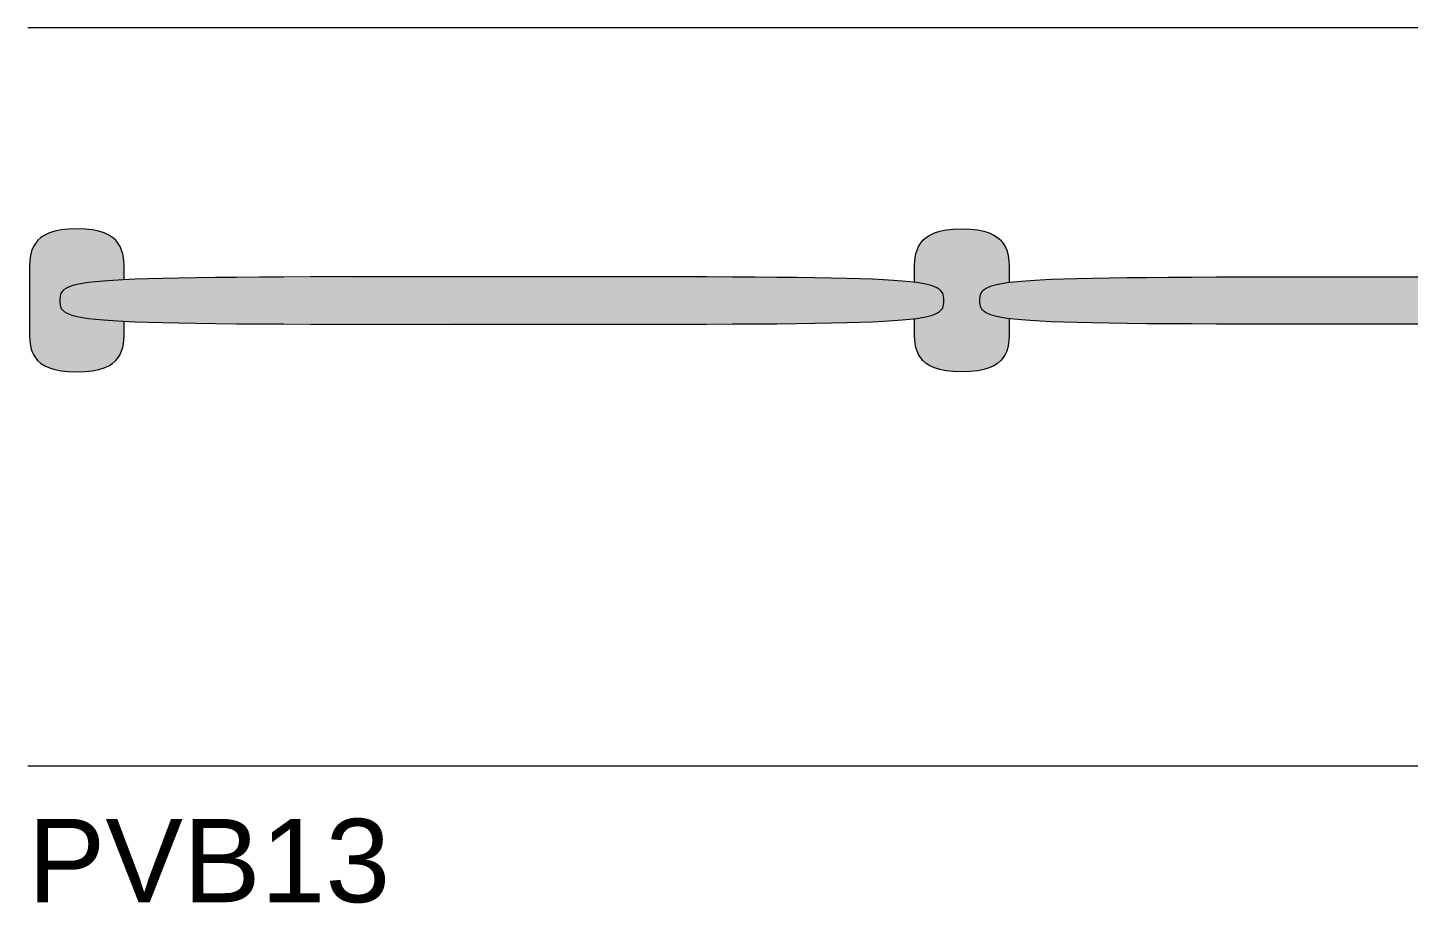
# Model space of a CAD drawing. Header units: millimetres. Extents: x -23380 to 52531, y -5628 to 1041.
# Drawn here: x -3255 to -2095, y -1825 to -1090 of the extents above; entities that cross this region are included whole.
import ezdxf

# ---------------------------------------------------------------- set-up
doc = ezdxf.new("R2010")
doc.units = ezdxf.units.MM
for name, color, linetype, lineweight in [('dimensions', 7, 'Continuous', 5), ('drawing', 7, 'Continuous', 5), ('hatch', 9, 'Continuous', 5), ('product codes', 7, 'Continuous', 5)]:
    doc.layers.add(name, color=color, linetype=linetype, lineweight=lineweight)
doc.styles.add('Poliform pollici', font='arial.ttf')

msp = doc.modelspace()

# ---------------------------------------------------------------- hatches: boundary and pattern name
at = {"layer": 'hatch'}
for points in [[(-3173.8, -1301.4), (-3190.6, -1302.5), (-3197.5, -1303.1), (-3203.5, -1303.8), (-3206.2, -1304.1), (-3208.7, -1304.5), (-3210.9, -1304.9), (-3213, -1305.4), (-3215, -1305.8), (-3215.9, -1306.1), (-3216.7, -1306.3), (-3217.5, -1306.5), (-3218.3, -1306.8), (-3219, -1307), (-3219.7, -1307.3), (-3220.4, -1307.6), (-3221, -1307.8), (-3221.6, -1308.1), (-3222.2, -1308.4), (-3222.7, -1308.7), (-3222.9, -1308.8), (-3223.2, -1309), (-3223.4, -1309.1), (-3223.6, -1309.3), (-3223.9, -1309.4), (-3224.1, -1309.6), (-3224.3, -1309.7), (-3224.5, -1309.9), (-3224.7, -1310.1), (-3224.9, -1310.2), (-3225, -1310.4), (-3225.2, -1310.5), (-3225.4, -1310.7), (-3225.5, -1310.9), (-3225.7, -1311), (-3225.8, -1311.2), (-3226, -1311.4), (-3226.1, -1311.6), (-3226.2, -1311.7), (-3226.3, -1311.9), (-3226.4, -1312.1), (-3226.6, -1312.3), (-3226.7, -1312.4), (-3226.8, -1312.6), (-3226.9, -1312.8), (-3226.9, -1313), (-3227, -1313.2), (-3227.1, -1313.4), (-3227.2, -1313.6), (-3227.3, -1313.7), (-3227.3, -1313.9), (-3227.4, -1314.1), (-3227.4, -1314.3), (-3227.5, -1314.5), (-3227.5, -1314.7), (-3227.6, -1314.9), (-3227.6, -1315.1), (-3227.7, -1315.3), (-3227.7, -1315.8), (-3227.8, -1316.2), (-3227.8, -1316.6), (-3227.9, -1317), (-3227.9, -1317.5), (-3227.9, -1317.9), (-3227.9, -1318.9), (-3227.9, -1319.8), (-3227.9, -1320.2), (-3227.9, -1320.7), (-3227.8, -1321.1), (-3227.8, -1321.5), (-3227.7, -1322), (-3227.7, -1322.4), (-3227.6, -1322.6), (-3227.6, -1322.8), (-3227.5, -1323), (-3227.5, -1323.2), (-3227.4, -1323.4), (-3227.4, -1323.6), (-3227.3, -1323.8), (-3227.3, -1324), (-3227.2, -1324.2), (-3227.1, -1324.3), (-3227, -1324.5), (-3226.9, -1324.7), (-3226.9, -1324.9), (-3226.8, -1325.1), (-3226.7, -1325.3), (-3226.6, -1325.5), (-3226.4, -1325.6), (-3226.3, -1325.8), (-3226.2, -1326), (-3226.1, -1326.2), (-3226, -1326.3), (-3225.8, -1326.5), (-3225.7, -1326.7), (-3225.5, -1326.8), (-3225.4, -1327), (-3225.2, -1327.2), (-3225, -1327.3), (-3224.9, -1327.5), (-3224.7, -1327.6), (-3224.5, -1327.8), (-3224.3, -1328), (-3224.1, -1328.1), (-3223.9, -1328.3), (-3223.6, -1328.4), (-3223.4, -1328.6), (-3223.2, -1328.7), (-3222.9, -1328.9), (-3222.7, -1329), (-3222.2, -1329.3), (-3221.6, -1329.6), (-3221, -1329.9), (-3220.4, -1330.1), (-3219.7, -1330.4), (-3219, -1330.7), (-3218.3, -1330.9), (-3217.5, -1331.2), (-3216.7, -1331.4), (-3215.9, -1331.6), (-3215, -1331.9), (-3213, -1332.3), (-3210.9, -1332.8), (-3208.7, -1333.2), (-3206.2, -1333.6), (-3203.5, -1333.9), (-3197.5, -1334.6), (-3190.6, -1335.3), (-3173.8, -1336.3), (-3173.8, -1342.5), (-3173.8, -1345.7), (-3173.8, -1348.9), (-3173.9, -1350.5), (-3174, -1352), (-3174.2, -1353.6), (-3174.3, -1354.4), (-3174.4, -1355.2), (-3174.5, -1356), (-3174.7, -1356.8), (-3174.8, -1357.5), (-3175, -1358.3), (-3175.2, -1359.1), (-3175.4, -1359.8), (-3175.6, -1360.6), (-3175.9, -1361.3), (-3176.1, -1362), (-3176.4, -1362.8), (-3176.8, -1363.5), (-3177.1, -1364.2), (-3177.3, -1364.5), (-3177.5, -1364.9), (-3177.7, -1365.2), (-3177.9, -1365.6), (-3178.1, -1365.9), (-3178.3, -1366.2), (-3178.5, -1366.6), (-3178.7, -1366.9), (-3179, -1367.2), (-3179.2, -1367.5), (-3179.5, -1367.9), (-3179.7, -1368.2), (-3180, -1368.5), (-3180.3, -1368.8), (-3180.6, -1369.1), (-3180.9, -1369.4), (-3181.1, -1369.7), (-3181.5, -1370), (-3181.8, -1370.3), (-3182.1, -1370.6), (-3182.4, -1370.9), (-3182.8, -1371.2), (-3183.1, -1371.4), (-3183.5, -1371.7), (-3183.9, -1372), (-3184.2, -1372.2), (-3184.6, -1372.5), (-3185, -1372.8), (-3185.4, -1373), (-3185.8, -1373.3), (-3186.3, -1373.5), (-3186.7, -1373.7), (-3187.6, -1374.2), (-3188.5, -1374.6), (-3189.5, -1375.1), (-3190.6, -1375.5), (-3191.6, -1375.9), (-3192.7, -1376.2), (-3193.9, -1376.6), (-3195.1, -1376.9), (-3196.4, -1377.2), (-3197.7, -1377.5), (-3199, -1377.7), (-3200.4, -1377.9), (-3201.9, -1378.1), (-3203.4, -1378.3), (-3204.9, -1378.5), (-3206.6, -1378.6), (-3208.2, -1378.7), (-3209.9, -1378.7), (-3213.6, -1378.8), (-3217.2, -1378.7), (-3218.9, -1378.7), (-3220.6, -1378.6), (-3222.2, -1378.5), (-3223.7, -1378.3), (-3225.2, -1378.1), (-3226.7, -1377.9), (-3228.1, -1377.7), (-3229.4, -1377.5), (-3230.7, -1377.2), (-3232, -1376.9), (-3233.2, -1376.6), (-3234.4, -1376.2), (-3235.5, -1375.9), (-3236.6, -1375.5), (-3237.6, -1375.1), (-3238.6, -1374.6), (-3239.5, -1374.2), (-3240.4, -1373.7), (-3240.8, -1373.5), (-3241.3, -1373.3), (-3241.7, -1373), (-3242.1, -1372.8), (-3242.5, -1372.5), (-3242.9, -1372.2), (-3243.3, -1372), (-3243.6, -1371.7), (-3244, -1371.4), (-3244.3, -1371.2), (-3244.7, -1370.9), (-3245, -1370.6), (-3245.3, -1370.3), (-3245.6, -1370), (-3246, -1369.7), (-3246.3, -1369.4), (-3246.5, -1369.1), (-3246.8, -1368.8), (-3247.1, -1368.5), (-3247.4, -1368.2), (-3247.6, -1367.9), (-3247.9, -1367.5), (-3248.1, -1367.2), (-3248.4, -1366.9), (-3248.6, -1366.6), (-3248.8, -1366.2), (-3249, -1365.9), (-3249.2, -1365.6), (-3249.4, -1365.2), (-3249.6, -1364.9), (-3249.8, -1364.5), (-3250, -1364.2), (-3250.3, -1363.5), (-3250.7, -1362.8), (-3251, -1362), (-3251.2, -1361.3), (-3251.5, -1360.6), (-3251.7, -1359.8), (-3251.9, -1359.1), (-3252.1, -1358.3), (-3252.3, -1357.5), (-3252.4, -1356.8), (-3252.6, -1356), (-3252.7, -1355.2), (-3252.8, -1354.4), (-3252.9, -1353.6), (-3253.1, -1352), (-3253.2, -1350.5), (-3253.3, -1348.9), (-3253.3, -1345.7), (-3253.3, -1292.4), (-3253.3, -1289.2), (-3253.2, -1287.6), (-3253.1, -1285.9), (-3252.9, -1284.3), (-3252.7, -1282.7), (-3252.6, -1282), (-3252.4, -1281.2), (-3252.3, -1280.4), (-3252.1, -1279.6), (-3251.9, -1278.8), (-3251.7, -1278.1), (-3251.5, -1277.3), (-3251.2, -1276.6), (-3251, -1275.8), (-3250.7, -1275.1), (-3250.3, -1274.4), (-3250, -1273.6), (-3249.8, -1273.3), (-3249.6, -1272.9), (-3249.4, -1272.6), (-3249.2, -1272.2), (-3249, -1271.9), (-3248.8, -1271.6), (-3248.6, -1271.2), (-3248.4, -1270.9), (-3248.1, -1270.6), (-3247.9, -1270.2), (-3247.6, -1269.9), (-3247.4, -1269.6), (-3247.1, -1269.3), (-3246.8, -1269), (-3246.5, -1268.6), (-3246.3, -1268.3), (-3246, -1268), (-3245.6, -1267.7), (-3245.3, -1267.4), (-3245, -1267.1), (-3244.7, -1266.9), (-3244.3, -1266.6), (-3244, -1266.3), (-3243.6, -1266), (-3243.3, -1265.7), (-3242.9, -1265.5), (-3242.5, -1265.2), (-3242.1, -1264.9), (-3241.7, -1264.7), (-3241.3, -1264.4), (-3240.8, -1264.2), (-3240.4, -1264), (-3240, -1263.7), (-3239.5, -1263.5), (-3238.6, -1263), (-3237.6, -1262.6), (-3236.6, -1262.2), (-3235.5, -1261.8), (-3234.4, -1261.4), (-3233.2, -1261.1), (-3232, -1260.8), (-3230.7, -1260.5), (-3229.4, -1260.2), (-3228.1, -1259.9), (-3226.7, -1259.7), (-3225.2, -1259.5), (-3223.7, -1259.3), (-3222.2, -1259.2), (-3220.6, -1259), (-3218.9, -1258.9), (-3217.2, -1258.9), (-3213.6, -1258.8), (-3209.9, -1258.9), (-3208.2, -1258.9), (-3206.5, -1259), (-3204.9, -1259.2), (-3203.4, -1259.3), (-3201.9, -1259.5), (-3200.4, -1259.7), (-3199, -1259.9), (-3197.7, -1260.2), (-3196.4, -1260.5), (-3195.1, -1260.8), (-3193.9, -1261.1), (-3192.7, -1261.4), (-3191.6, -1261.8), (-3190.6, -1262.2), (-3189.5, -1262.6), (-3188.5, -1263), (-3187.6, -1263.5), (-3187.1, -1263.7), (-3186.7, -1264), (-3186.3, -1264.2), (-3185.8, -1264.4), (-3185.4, -1264.7), (-3185, -1264.9), (-3184.6, -1265.2), (-3184.2, -1265.5), (-3183.9, -1265.7), (-3183.5, -1266), (-3183.1, -1266.3), (-3182.8, -1266.6), (-3182.4, -1266.9), (-3182.1, -1267.1), (-3181.8, -1267.4), (-3181.5, -1267.7), (-3181.1, -1268), (-3180.9, -1268.3), (-3180.6, -1268.6), (-3180.3, -1269), (-3180, -1269.3), (-3179.7, -1269.6), (-3179.5, -1269.9), (-3179.2, -1270.2), (-3179, -1270.6), (-3178.7, -1270.9), (-3178.5, -1271.2), (-3178.3, -1271.6), (-3178.1, -1271.9), (-3177.9, -1272.2), (-3177.7, -1272.6), (-3177.5, -1272.9), (-3177.3, -1273.3), (-3177.1, -1273.6), (-3176.8, -1274.4), (-3176.4, -1275.1), (-3176.1, -1275.8), (-3175.9, -1276.6), (-3175.6, -1277.3), (-3175.4, -1278.1), (-3175.2, -1278.8), (-3175, -1279.6), (-3174.8, -1280.4), (-3174.7, -1281.2), (-3174.5, -1282), (-3174.4, -1282.7), (-3174.2, -1284.3), (-3174, -1285.9), (-3173.9, -1287.6), (-3173.8, -1289.2), (-3173.8, -1292.4)], [(-2510.1, -1334.1), (-2506.2, -1333.6), (-2502.6, -1333), (-2501, -1332.6), (-2499.5, -1332.3), (-2498.1, -1332), (-2496.8, -1331.6), (-2495.6, -1331.2), (-2494.4, -1330.9), (-2493.9, -1330.7), (-2493.4, -1330.5), (-2492.9, -1330.3), (-2492.4, -1330), (-2492, -1329.8), (-2491.5, -1329.6), (-2491.1, -1329.4), (-2490.7, -1329.2), (-2490.4, -1329), (-2490, -1328.7), (-2489.7, -1328.5), (-2489.3, -1328.3), (-2489, -1328), (-2488.7, -1327.8), (-2488.6, -1327.7), (-2488.5, -1327.6), (-2488.3, -1327.4), (-2488.2, -1327.3), (-2488.1, -1327.2), (-2487.9, -1327.1), (-2487.8, -1326.9), (-2487.7, -1326.8), (-2487.6, -1326.7), (-2487.5, -1326.6), (-2487.4, -1326.4), (-2487.3, -1326.3), (-2487.2, -1326.2), (-2487.1, -1326), (-2487, -1325.9), (-2486.9, -1325.8), (-2486.8, -1325.6), (-2486.8, -1325.5), (-2486.7, -1325.4), (-2486.6, -1325.2), (-2486.5, -1325.1), (-2486.5, -1324.9), (-2486.4, -1324.8), (-2486.3, -1324.6), (-2486.3, -1324.5), (-2486.2, -1324.4), (-2486.1, -1324.1), (-2486, -1323.8), (-2485.9, -1323.5), (-2485.8, -1323.2), (-2485.7, -1322.9), (-2485.7, -1322.6), (-2485.6, -1322.2), (-2485.6, -1321.9), (-2485.5, -1321.6), (-2485.5, -1321.3), (-2485.5, -1320.9), (-2485.4, -1320.3), (-2485.4, -1319.6), (-2485.4, -1318.9), (-2485.4, -1318.1), (-2485.4, -1317.5), (-2485.5, -1316.8), (-2485.5, -1316.4), (-2485.5, -1316.1), (-2485.6, -1315.8), (-2485.6, -1315.5), (-2485.7, -1315.2), (-2485.7, -1314.8), (-2485.8, -1314.5), (-2485.9, -1314.2), (-2486, -1313.9), (-2486.1, -1313.6), (-2486.2, -1313.3), (-2486.3, -1313.2), (-2486.3, -1313.1), (-2486.4, -1312.9), (-2486.5, -1312.8), (-2486.5, -1312.6), (-2486.6, -1312.5), (-2486.7, -1312.4), (-2486.8, -1312.2), (-2486.8, -1312.1), (-2486.9, -1311.9), (-2487, -1311.8), (-2487.1, -1311.7), (-2487.2, -1311.5), (-2487.3, -1311.4), (-2487.4, -1311.3), (-2487.5, -1311.2), (-2487.6, -1311), (-2487.7, -1310.9), (-2487.8, -1310.8), (-2487.9, -1310.6), (-2488.1, -1310.5), (-2488.2, -1310.4), (-2488.3, -1310.3), (-2488.5, -1310.1), (-2488.6, -1310), (-2488.7, -1309.9), (-2489, -1309.7), (-2489.3, -1309.4), (-2489.7, -1309.2), (-2490, -1309), (-2490.4, -1308.7), (-2490.7, -1308.5), (-2491.1, -1308.3), (-2491.5, -1308.1), (-2492, -1307.9), (-2492.4, -1307.7), (-2492.9, -1307.5), (-2493.4, -1307.3), (-2493.9, -1307.1), (-2494.4, -1306.9), (-2495.6, -1306.5), (-2496.8, -1306.1), (-2498.1, -1305.8), (-2499.5, -1305.4), (-2501, -1305.1), (-2502.6, -1304.8), (-2506.2, -1304.1), (-2510.1, -1303.6), (-2510.1, -1295.6), (-2510.1, -1292.4), (-2510.1, -1289.2), (-2510, -1287.6), (-2509.9, -1285.9), (-2509.7, -1284.3), (-2509.5, -1282.7), (-2509.4, -1282), (-2509.3, -1281.2), (-2509.1, -1280.4), (-2508.9, -1279.6), (-2508.7, -1278.8), (-2508.5, -1278.1), (-2508.3, -1277.3), (-2508.1, -1276.6), (-2507.8, -1275.8), (-2507.5, -1275.1), (-2507.2, -1274.4), (-2506.8, -1273.6), (-2506.6, -1273.3), (-2506.4, -1272.9), (-2506.3, -1272.6), (-2506.1, -1272.2), (-2505.8, -1271.9), (-2505.6, -1271.6), (-2505.4, -1271.2), (-2505.2, -1270.9), (-2504.9, -1270.6), (-2504.7, -1270.2), (-2504.4, -1269.9), (-2504.2, -1269.6), (-2503.9, -1269.3), (-2503.6, -1269), (-2503.4, -1268.6), (-2503.1, -1268.3), (-2502.8, -1268), (-2502.5, -1267.7), (-2502.1, -1267.4), (-2501.8, -1267.1), (-2501.5, -1266.9), (-2501.1, -1266.6), (-2500.8, -1266.3), (-2500.4, -1266), (-2500.1, -1265.7), (-2499.7, -1265.5), (-2499.3, -1265.2), (-2498.9, -1264.9), (-2498.5, -1264.7), (-2498.1, -1264.4), (-2497.7, -1264.2), (-2497.2, -1264), (-2496.8, -1263.7), (-2496.3, -1263.5), (-2495.4, -1263), (-2494.4, -1262.6), (-2493.4, -1262.2), (-2492.3, -1261.8), (-2491.2, -1261.4), (-2490, -1261.1), (-2488.8, -1260.8), (-2487.6, -1260.5), (-2486.3, -1260.2), (-2484.9, -1259.9), (-2483.5, -1259.7), (-2482, -1259.5), (-2480.5, -1259.3), (-2479, -1259.2), (-2477.4, -1259), (-2475.7, -1258.9), (-2474, -1258.9), (-2470.4, -1258.8), (-2466.8, -1258.9), (-2465, -1258.9), (-2463.4, -1259), (-2461.8, -1259.2), (-2460.2, -1259.3), (-2458.7, -1259.5), (-2457.2, -1259.7), (-2455.8, -1259.9), (-2454.5, -1260.2), (-2453.2, -1260.5), (-2451.9, -1260.8), (-2450.7, -1261.1), (-2449.6, -1261.4), (-2448.4, -1261.8), (-2447.4, -1262.2), (-2446.3, -1262.6), (-2445.4, -1263), (-2444.4, -1263.5), (-2444, -1263.7), (-2443.5, -1264), (-2443.1, -1264.2), (-2442.6, -1264.4), (-2442.2, -1264.7), (-2441.8, -1264.9), (-2441.4, -1265.2), (-2441, -1265.5), (-2440.7, -1265.7), (-2440.3, -1266), (-2439.9, -1266.3), (-2439.6, -1266.6), (-2439.2, -1266.9), (-2438.9, -1267.1), (-2438.6, -1267.4), (-2438.3, -1267.7), (-2438, -1268), (-2437.7, -1268.3), (-2437.4, -1268.6), (-2437.1, -1269), (-2436.8, -1269.3), (-2436.5, -1269.6), (-2436.3, -1269.9), (-2436, -1270.2), (-2435.8, -1270.6), (-2435.6, -1270.9), (-2435.3, -1271.2), (-2435.1, -1271.6), (-2434.9, -1271.9), (-2434.7, -1272.2), (-2434.5, -1272.6), (-2434.3, -1272.9), (-2434.1, -1273.3), (-2433.9, -1273.6), (-2433.6, -1274.4), (-2433.2, -1275.1), (-2433, -1275.8), (-2432.7, -1276.6), (-2432.4, -1277.3), (-2432.2, -1278.1), (-2432, -1278.8), (-2431.8, -1279.6), (-2431.6, -1280.4), (-2431.5, -1281.2), (-2431.3, -1282), (-2431.2, -1282.7), (-2431, -1284.3), (-2430.8, -1285.9), (-2430.7, -1287.6), (-2430.7, -1289.2), (-2430.6, -1292.4), (-2430.6, -1303.6), (-2434.6, -1304.1), (-2438.1, -1304.8), (-2439.7, -1305.1), (-2441.2, -1305.4), (-2442.6, -1305.8), (-2444, -1306.1), (-2445.2, -1306.5), (-2446.3, -1306.9), (-2446.8, -1307.1), (-2447.3, -1307.3), (-2447.8, -1307.5), (-2448.3, -1307.7), (-2448.8, -1307.9), (-2449.2, -1308.1), (-2449.6, -1308.3), (-2450, -1308.5), (-2450.4, -1308.7), (-2450.7, -1309), (-2451.1, -1309.2), (-2451.4, -1309.4), (-2451.7, -1309.7), (-2452, -1309.9), (-2452.1, -1310), (-2452.3, -1310.1), (-2452.4, -1310.3), (-2452.5, -1310.4), (-2452.7, -1310.5), (-2452.8, -1310.6), (-2452.9, -1310.8), (-2453, -1310.9), (-2453.1, -1311), (-2453.2, -1311.2), (-2453.3, -1311.3), (-2453.4, -1311.4), (-2453.5, -1311.5), (-2453.6, -1311.7), (-2453.7, -1311.8), (-2453.8, -1311.9), (-2453.9, -1312.1), (-2454, -1312.2), (-2454.1, -1312.4), (-2454.1, -1312.5), (-2454.2, -1312.6), (-2454.3, -1312.8), (-2454.3, -1312.9), (-2454.4, -1313.1), (-2454.5, -1313.2), (-2454.5, -1313.3), (-2454.6, -1313.6), (-2454.7, -1313.9), (-2454.8, -1314.2), (-2454.9, -1314.5), (-2455, -1314.8), (-2455, -1315.2), (-2455.1, -1315.5), (-2455.2, -1315.8), (-2455.2, -1316.1), (-2455.2, -1316.4), (-2455.3, -1316.8), (-2455.3, -1317.5), (-2455.3, -1318.1), (-2455.3, -1318.9), (-2455.3, -1319.6), (-2455.3, -1320.3), (-2455.3, -1320.9), (-2455.2, -1321.3), (-2455.2, -1321.6), (-2455.2, -1321.9), (-2455.1, -1322.2), (-2455, -1322.6), (-2455, -1322.9), (-2454.9, -1323.2), (-2454.8, -1323.5), (-2454.7, -1323.8), (-2454.6, -1324.1), (-2454.5, -1324.4), (-2454.5, -1324.5), (-2454.4, -1324.6), (-2454.3, -1324.8), (-2454.3, -1324.9), (-2454.2, -1325.1), (-2454.1, -1325.2), (-2454.1, -1325.4), (-2454, -1325.5), (-2453.9, -1325.6), (-2453.8, -1325.8), (-2453.7, -1325.9), (-2453.6, -1326), (-2453.5, -1326.2), (-2453.4, -1326.3), (-2453.3, -1326.4), (-2453.2, -1326.6), (-2453.1, -1326.7), (-2453, -1326.8), (-2452.9, -1326.9), (-2452.8, -1327.1), (-2452.7, -1327.2), (-2452.5, -1327.3), (-2452.4, -1327.4), (-2452.3, -1327.6), (-2452.1, -1327.7), (-2452, -1327.8), (-2451.7, -1328), (-2451.4, -1328.3), (-2451.1, -1328.5), (-2450.7, -1328.7), (-2450.4, -1329), (-2450, -1329.2), (-2449.6, -1329.4), (-2449.2, -1329.6), (-2448.8, -1329.8), (-2448.3, -1330), (-2447.8, -1330.3), (-2447.3, -1330.5), (-2446.8, -1330.7), (-2446.3, -1330.9), (-2445.2, -1331.2), (-2444, -1331.6), (-2442.6, -1332), (-2441.2, -1332.3), (-2439.7, -1332.6), (-2438.1, -1333), (-2434.6, -1333.6), (-2430.6, -1334.1), (-2430.6, -1342.5), (-2430.6, -1345.7), (-2430.7, -1348.9), (-2430.7, -1350.5), (-2430.8, -1352), (-2431, -1353.6), (-2431.1, -1354.4), (-2431.2, -1355.2), (-2431.3, -1356), (-2431.5, -1356.8), (-2431.6, -1357.5), (-2431.8, -1358.3), (-2432, -1359.1), (-2432.2, -1359.8), (-2432.4, -1360.6), (-2432.7, -1361.3), (-2433, -1362), (-2433.2, -1362.8), (-2433.6, -1363.5), (-2433.9, -1364.2), (-2434.1, -1364.5), (-2434.3, -1364.9), (-2434.5, -1365.2), (-2434.7, -1365.6), (-2434.9, -1365.9), (-2435.1, -1366.2), (-2435.3, -1366.6), (-2435.6, -1366.9), (-2435.8, -1367.2), (-2436, -1367.5), (-2436.3, -1367.9), (-2436.5, -1368.2), (-2436.8, -1368.5), (-2437.1, -1368.8), (-2437.4, -1369.1), (-2437.7, -1369.4), (-2438, -1369.7), (-2438.3, -1370), (-2438.6, -1370.3), (-2438.9, -1370.6), (-2439.2, -1370.9), (-2439.6, -1371.2), (-2439.9, -1371.4), (-2440.3, -1371.7), (-2440.7, -1372), (-2441, -1372.2), (-2441.4, -1372.5), (-2441.8, -1372.8), (-2442.2, -1373), (-2442.6, -1373.3), (-2443.1, -1373.5), (-2443.5, -1373.7), (-2444.4, -1374.2), (-2445.4, -1374.6), (-2446.3, -1375.1), (-2447.4, -1375.5), (-2448.4, -1375.9), (-2449.6, -1376.2), (-2450.7, -1376.6), (-2451.9, -1376.9), (-2453.2, -1377.2), (-2454.5, -1377.5), (-2455.8, -1377.7), (-2457.2, -1377.9), (-2458.7, -1378.1), (-2460.2, -1378.3), (-2461.7, -1378.5), (-2463.4, -1378.6), (-2465, -1378.7), (-2466.7, -1378.7), (-2470.4, -1378.8), (-2474, -1378.7), (-2475.7, -1378.7), (-2477.4, -1378.6), (-2479, -1378.5), (-2480.5, -1378.3), (-2482, -1378.1), (-2483.5, -1377.9), (-2484.9, -1377.7), (-2486.2, -1377.5), (-2487.6, -1377.2), (-2488.8, -1376.9), (-2490, -1376.6), (-2491.2, -1376.2), (-2492.3, -1375.9), (-2493.4, -1375.5), (-2494.4, -1375.1), (-2495.4, -1374.6), (-2496.3, -1374.2), (-2497.2, -1373.7), (-2497.7, -1373.5), (-2498.1, -1373.3), (-2498.5, -1373), (-2498.9, -1372.8), (-2499.3, -1372.5), (-2499.7, -1372.2), (-2500.1, -1372), (-2500.4, -1371.7), (-2500.8, -1371.4), (-2501.1, -1371.2), (-2501.5, -1370.9), (-2501.8, -1370.6), (-2502.1, -1370.3), (-2502.5, -1370), (-2502.8, -1369.7), (-2503.1, -1369.4), (-2503.4, -1369.1), (-2503.6, -1368.8), (-2503.9, -1368.5), (-2504.2, -1368.2), (-2504.4, -1367.9), (-2504.7, -1367.5), (-2504.9, -1367.2), (-2505.2, -1366.9), (-2505.4, -1366.6), (-2505.6, -1366.2), (-2505.8, -1365.9), (-2506.1, -1365.6), (-2506.3, -1365.2), (-2506.4, -1364.9), (-2506.6, -1364.5), (-2506.8, -1364.2), (-2507.2, -1363.5), (-2507.5, -1362.8), (-2507.8, -1362), (-2508.1, -1361.3), (-2508.3, -1360.6), (-2508.5, -1359.8), (-2508.7, -1359.1), (-2508.9, -1358.3), (-2509.1, -1357.5), (-2509.3, -1356.8), (-2509.4, -1356), (-2509.5, -1355.2), (-2509.6, -1354.4), (-2509.7, -1353.6), (-2509.9, -1352), (-2510, -1350.5), (-2510.1, -1348.9), (-2510.1, -1345.7)], [(-3227.9, -1318.9), (-3227.9, -1317.9), (-3227.9, -1317.5), (-3227.9, -1317), (-3227.8, -1316.6), (-3227.8, -1316.2), (-3227.7, -1315.8), (-3227.7, -1315.3), (-3227.6, -1315.1), (-3227.6, -1314.9), (-3227.5, -1314.7), (-3227.5, -1314.5), (-3227.4, -1314.3), (-3227.4, -1314.1), (-3227.3, -1313.9), (-3227.3, -1313.7), (-3227.2, -1313.6), (-3227.1, -1313.4), (-3227, -1313.2), (-3226.9, -1313), (-3226.9, -1312.8), (-3226.8, -1312.6), (-3226.7, -1312.4), (-3226.6, -1312.3), (-3226.4, -1312.1), (-3226.3, -1311.9), (-3226.2, -1311.7), (-3226.1, -1311.6), (-3226, -1311.4), (-3225.8, -1311.2), (-3225.7, -1311), (-3225.5, -1310.9), (-3225.4, -1310.7), (-3225.2, -1310.5), (-3225, -1310.4), (-3224.9, -1310.2), (-3224.7, -1310.1), (-3224.5, -1309.9), (-3224.3, -1309.7), (-3224.1, -1309.6), (-3223.9, -1309.4), (-3223.6, -1309.3), (-3223.4, -1309.1), (-3223.2, -1309), (-3222.9, -1308.8), (-3222.7, -1308.7), (-3222.2, -1308.4), (-3221.6, -1308.1), (-3221, -1307.8), (-3220.4, -1307.6), (-3219.7, -1307.3), (-3219, -1307), (-3218.3, -1306.8), (-3217.5, -1306.5), (-3216.7, -1306.3), (-3215.9, -1306.1), (-3215, -1305.8), (-3213, -1305.4), (-3210.9, -1304.9), (-3208.7, -1304.5), (-3206.2, -1304.1), (-3203.5, -1303.8), (-3197.5, -1303.1), (-3190.6, -1302.5), (-3173.8, -1301.4), (-3127.2, -1300), (-2611.9, -1299.5), (-2547.9, -1300.9), (-2526.2, -1302.1), (-2517.5, -1302.8), (-2510.1, -1303.6), (-2506.2, -1304.1), (-2502.6, -1304.8), (-2501, -1305.1), (-2499.5, -1305.4), (-2498.1, -1305.8), (-2496.8, -1306.1), (-2495.6, -1306.5), (-2494.4, -1306.9), (-2493.9, -1307.1), (-2493.4, -1307.3), (-2492.9, -1307.5), (-2492.4, -1307.7), (-2492, -1307.9), (-2491.5, -1308.1), (-2491.1, -1308.3), (-2490.7, -1308.5), (-2490.4, -1308.7), (-2490, -1309), (-2489.7, -1309.2), (-2489.3, -1309.4), (-2489, -1309.7), (-2488.7, -1309.9), (-2488.6, -1310), (-2488.5, -1310.1), (-2488.3, -1310.3), (-2488.2, -1310.4), (-2488.1, -1310.5), (-2487.9, -1310.6), (-2487.8, -1310.8), (-2487.7, -1310.9), (-2487.6, -1311), (-2487.5, -1311.2), (-2487.4, -1311.3), (-2487.3, -1311.4), (-2487.2, -1311.5), (-2487.1, -1311.7), (-2487, -1311.8), (-2486.9, -1311.9), (-2486.8, -1312.1), (-2486.8, -1312.2), (-2486.7, -1312.4), (-2486.6, -1312.5), (-2486.5, -1312.6), (-2486.5, -1312.8), (-2486.4, -1312.9), (-2486.3, -1313.1), (-2486.3, -1313.2), (-2486.2, -1313.3), (-2486.1, -1313.6), (-2486, -1313.9), (-2485.9, -1314.2), (-2485.8, -1314.5), (-2485.7, -1314.8), (-2485.7, -1315.2), (-2485.6, -1315.5), (-2485.6, -1315.8), (-2485.5, -1316.1), (-2485.5, -1316.4), (-2485.5, -1316.8), (-2485.4, -1317.5), (-2485.4, -1318.1), (-2485.4, -1318.9), (-2485.4, -1319.6), (-2485.4, -1320.3), (-2485.5, -1320.9), (-2485.5, -1321.3), (-2485.5, -1321.6), (-2485.6, -1321.9), (-2485.6, -1322.2), (-2485.7, -1322.6), (-2485.7, -1322.9), (-2485.8, -1323.2), (-2485.9, -1323.5), (-2486, -1323.8), (-2486.1, -1324.1), (-2486.2, -1324.4), (-2486.3, -1324.5), (-2486.3, -1324.6), (-2486.4, -1324.8), (-2486.5, -1324.9), (-2486.5, -1325.1), (-2486.6, -1325.2), (-2486.7, -1325.4), (-2486.8, -1325.5), (-2486.8, -1325.6), (-2486.9, -1325.8), (-2487, -1325.9), (-2487.1, -1326), (-2487.2, -1326.2), (-2487.3, -1326.3), (-2487.4, -1326.4), (-2487.5, -1326.6), (-2487.6, -1326.7), (-2487.7, -1326.8), (-2487.8, -1326.9), (-2487.9, -1327.1), (-2488.1, -1327.2), (-2488.2, -1327.3), (-2488.3, -1327.4), (-2488.5, -1327.6), (-2488.6, -1327.7), (-2488.7, -1327.8), (-2489, -1328), (-2489.3, -1328.3), (-2489.7, -1328.5), (-2490, -1328.7), (-2490.4, -1329), (-2490.7, -1329.2), (-2491.1, -1329.4), (-2491.5, -1329.6), (-2492, -1329.8), (-2492.4, -1330), (-2492.9, -1330.3), (-2493.4, -1330.5), (-2493.9, -1330.7), (-2494.4, -1330.9), (-2495.6, -1331.2), (-2496.8, -1331.6), (-2498.1, -1332), (-2499.5, -1332.3), (-2501, -1332.6), (-2502.6, -1333), (-2506.2, -1333.6), (-2510.1, -1334.1), (-2517.5, -1334.9), (-2526.2, -1335.7), (-2547.9, -1336.8), (-2611.9, -1338.2), (-3127.2, -1337.7), (-3173.8, -1336.3), (-3190.6, -1335.3), (-3197.5, -1334.6), (-3203.5, -1333.9), (-3206.2, -1333.6), (-3208.7, -1333.2), (-3210.9, -1332.8), (-3213, -1332.3), (-3215, -1331.9), (-3215.9, -1331.6), (-3216.7, -1331.4), (-3217.5, -1331.2), (-3218.3, -1330.9), (-3219, -1330.7), (-3219.7, -1330.4), (-3220.4, -1330.1), (-3221, -1329.9), (-3221.6, -1329.6), (-3222.2, -1329.3), (-3222.7, -1329), (-3222.9, -1328.9), (-3223.2, -1328.7), (-3223.4, -1328.6), (-3223.6, -1328.4), (-3223.9, -1328.3), (-3224.1, -1328.1), (-3224.3, -1328), (-3224.5, -1327.8), (-3224.7, -1327.6), (-3224.9, -1327.5), (-3225, -1327.3), (-3225.2, -1327.2), (-3225.4, -1327), (-3225.5, -1326.8), (-3225.7, -1326.7), (-3225.8, -1326.5), (-3226, -1326.3), (-3226.1, -1326.2), (-3226.2, -1326), (-3226.3, -1325.8), (-3226.4, -1325.6), (-3226.6, -1325.5), (-3226.7, -1325.3), (-3226.8, -1325.1), (-3226.9, -1324.9), (-3226.9, -1324.7), (-3227, -1324.5), (-3227.1, -1324.3), (-3227.2, -1324.2), (-3227.3, -1324), (-3227.3, -1323.8), (-3227.4, -1323.6), (-3227.4, -1323.4), (-3227.5, -1323.2), (-3227.5, -1323), (-3227.6, -1322.8), (-3227.6, -1322.6), (-3227.7, -1322.4), (-3227.7, -1322), (-3227.8, -1321.5), (-3227.8, -1321.1), (-3227.9, -1320.7), (-3227.9, -1320.2), (-3227.9, -1319.8)], [(-1712.8, -1318.9), (-1712.8, -1319.6), (-1712.8, -1320.2), (-1712.9, -1320.9), (-1712.9, -1321.2), (-1712.9, -1321.6), (-1713, -1321.9), (-1713, -1322.2), (-1713.1, -1322.5), (-1713.1, -1322.8), (-1713.2, -1323.1), (-1713.3, -1323.4), (-1713.4, -1323.7), (-1713.5, -1324), (-1713.5, -1324.2), (-1713.6, -1324.3), (-1713.7, -1324.4), (-1713.7, -1324.6), (-1713.8, -1324.7), (-1713.9, -1324.9), (-1713.9, -1325), (-1714, -1325.1), (-1714.1, -1325.3), (-1714.2, -1325.4), (-1714.2, -1325.5), (-1714.3, -1325.7), (-1714.4, -1325.8), (-1714.5, -1325.9), (-1714.6, -1326.1), (-1714.7, -1326.2), (-1714.8, -1326.3), (-1714.9, -1326.5), (-1715, -1326.6), (-1715.1, -1326.7), (-1715.2, -1326.9), (-1715.3, -1327), (-1715.5, -1327.1), (-1715.6, -1327.2), (-1715.7, -1327.3), (-1715.9, -1327.5), (-1716, -1327.6), (-1716.1, -1327.7), (-1716.4, -1327.9), (-1716.7, -1328.2), (-1717.1, -1328.4), (-1717.4, -1328.6), (-1717.8, -1328.9), (-1718.2, -1329.1), (-1718.6, -1329.3), (-1719, -1329.5), (-1719.4, -1329.7), (-1719.9, -1329.9), (-1720.3, -1330.1), (-1720.8, -1330.3), (-1721.4, -1330.5), (-1721.9, -1330.7), (-1723, -1331.1), (-1724.3, -1331.5), (-1725.6, -1331.8), (-1727, -1332.2), (-1728.6, -1332.5), (-1730.2, -1332.8), (-1733.8, -1333.5), (-1737.9, -1334), (-1745.5, -1334.9), (-1754.6, -1335.6), (-1777.4, -1336.8), (-1845.1, -1338.2), (-2328.9, -1338.2), (-2392.8, -1336.8), (-2414.6, -1335.7), (-2423.2, -1334.9), (-2430.6, -1334.1), (-2434.6, -1333.6), (-2438.1, -1333), (-2439.7, -1332.6), (-2441.2, -1332.3), (-2442.6, -1332), (-2444, -1331.6), (-2445.2, -1331.2), (-2446.3, -1330.9), (-2446.8, -1330.7), (-2447.3, -1330.5), (-2447.8, -1330.3), (-2448.3, -1330), (-2448.8, -1329.8), (-2449.2, -1329.6), (-2449.6, -1329.4), (-2450, -1329.2), (-2450.4, -1329), (-2450.7, -1328.7), (-2451.1, -1328.5), (-2451.4, -1328.3), (-2451.7, -1328), (-2452, -1327.8), (-2452.1, -1327.7), (-2452.3, -1327.6), (-2452.4, -1327.4), (-2452.5, -1327.3), (-2452.7, -1327.2), (-2452.8, -1327.1), (-2452.9, -1326.9), (-2453, -1326.8), (-2453.1, -1326.7), (-2453.2, -1326.6), (-2453.3, -1326.4), (-2453.4, -1326.3), (-2453.5, -1326.2), (-2453.6, -1326), (-2453.7, -1325.9), (-2453.8, -1325.8), (-2453.9, -1325.6), (-2454, -1325.5), (-2454.1, -1325.4), (-2454.1, -1325.2), (-2454.2, -1325.1), (-2454.3, -1324.9), (-2454.3, -1324.8), (-2454.4, -1324.6), (-2454.5, -1324.5), (-2454.5, -1324.4), (-2454.6, -1324.1), (-2454.7, -1323.8), (-2454.8, -1323.5), (-2454.9, -1323.2), (-2455, -1322.9), (-2455, -1322.6), (-2455.1, -1322.2), (-2455.2, -1321.9), (-2455.2, -1321.6), (-2455.2, -1321.3), (-2455.3, -1320.9), (-2455.3, -1320.3), (-2455.3, -1319.6), (-2455.3, -1318.9), (-2455.3, -1318.1), (-2455.3, -1317.5), (-2455.3, -1316.8), (-2455.2, -1316.4), (-2455.2, -1316.1), (-2455.2, -1315.8), (-2455.1, -1315.5), (-2455, -1315.2), (-2455, -1314.8), (-2454.9, -1314.5), (-2454.8, -1314.2), (-2454.7, -1313.9), (-2454.6, -1313.6), (-2454.5, -1313.3), (-2454.5, -1313.2), (-2454.4, -1313.1), (-2454.3, -1312.9), (-2454.3, -1312.8), (-2454.2, -1312.6), (-2454.1, -1312.5), (-2454.1, -1312.4), (-2454, -1312.2), (-2453.9, -1312.1), (-2453.8, -1311.9), (-2453.7, -1311.8), (-2453.6, -1311.7), (-2453.5, -1311.5), (-2453.4, -1311.4), (-2453.3, -1311.3), (-2453.2, -1311.2), (-2453.1, -1311), (-2453, -1310.9), (-2452.9, -1310.8), (-2452.8, -1310.6), (-2452.7, -1310.5), (-2452.5, -1310.4), (-2452.4, -1310.3), (-2452.3, -1310.1), (-2452.1, -1310), (-2452, -1309.9), (-2451.7, -1309.7), (-2451.4, -1309.4), (-2451.1, -1309.2), (-2450.7, -1309), (-2450.4, -1308.7), (-2450, -1308.5), (-2449.6, -1308.3), (-2449.2, -1308.1), (-2448.8, -1307.9), (-2448.3, -1307.7), (-2447.8, -1307.5), (-2447.3, -1307.3), (-2446.8, -1307.1), (-2446.3, -1306.9), (-2445.2, -1306.5), (-2444, -1306.1), (-2442.6, -1305.8), (-2441.2, -1305.4), (-2439.7, -1305.1), (-2438.1, -1304.8), (-2434.6, -1304.1), (-2430.6, -1303.6), (-2423.2, -1302.8), (-2414.6, -1302.1), (-2392.8, -1300.9), (-2328.9, -1299.5), (-1845.1, -1299.5), (-1777.4, -1301), (-1754.6, -1302.1), (-1745.5, -1302.9), (-1737.9, -1303.7), (-1733.8, -1304.3), (-1730.2, -1304.9), (-1728.6, -1305.2), (-1727, -1305.5), (-1725.6, -1305.9), (-1724.3, -1306.2), (-1723, -1306.6), (-1721.9, -1307), (-1721.4, -1307.2), (-1720.8, -1307.4), (-1720.3, -1307.6), (-1719.9, -1307.8), (-1719.4, -1308), (-1719, -1308.2), (-1718.6, -1308.4), (-1718.2, -1308.6), (-1717.8, -1308.8), (-1717.4, -1309.1), (-1717.1, -1309.3), (-1716.7, -1309.5), (-1716.4, -1309.8), (-1716.1, -1310), (-1716, -1310.1), (-1715.9, -1310.2), (-1715.7, -1310.4), (-1715.6, -1310.5), (-1715.5, -1310.6), (-1715.3, -1310.7), (-1715.2, -1310.9), (-1715.1, -1311), (-1715, -1311.1), (-1714.9, -1311.2), (-1714.8, -1311.4), (-1714.7, -1311.5), (-1714.6, -1311.6), (-1714.5, -1311.8), (-1714.4, -1311.9), (-1714.3, -1312), (-1714.2, -1312.2), (-1714.2, -1312.3), (-1714.1, -1312.4), (-1714, -1312.6), (-1713.9, -1312.7), (-1713.9, -1312.8), (-1713.8, -1313), (-1713.7, -1313.1), (-1713.7, -1313.3), (-1713.6, -1313.4), (-1713.5, -1313.6), (-1713.5, -1313.7), (-1713.4, -1314), (-1713.3, -1314.3), (-1713.2, -1314.6), (-1713.1, -1314.9), (-1713.1, -1315.2), (-1713, -1315.5), (-1713, -1315.8), (-1712.9, -1316.2), (-1712.9, -1316.5), (-1712.9, -1316.8), (-1712.8, -1317.5), (-1712.8, -1318.2)]]:
    msp.add_hatch(color=256, dxfattribs=at).paths.add_polyline_path(points, flags=0)

# ---------------------------------------------------------------- linework, layer by layer
at = {"layer": 'dimensions'}
for points in [[(-3254.8, -1089.8), (-142.8, -1089.8)], [(-3254.8, -1709.5), (-142.8, -1709.5)]]:
    msp.add_lwpolyline(points, dxfattribs=at)
at = {"layer": 'drawing'}
for points, knots in [([(-3173.8, -1301.4), (-3173.8, -1299.5), (-3173.8, -1281.2), (-3173.8, -1258.8), (-3213.6, -1258.8), (-3253.3, -1258.8), (-3253.3, -1298.8), (-3253.3, -1339.5), (-3253.3, -1378.8), (-3213.6, -1378.8), (-3173.8, -1378.8), (-3173.8, -1356.6), (-3173.8, -1338.3), (-3173.8, -1336.3)], [-74.403911, -74.403911, -74.403911, -74.403911, -66.520524, 0, 0, 0, 66.520524, 133.041049, 199.561573, 199.561573, 199.561573, 266.082097, 274.568529, 274.568529, 274.568529, 274.568529]), ([(-2510.1, -1303.6), (-2510.1, -1301), (-2510.1, -1282.1), (-2510.1, -1258.8), (-2470.4, -1258.8), (-2430.6, -1258.8), (-2430.6, -1282.1), (-2430.6, -1301), (-2430.6, -1303.6)], [-77.412422, -77.412422, -77.412422, -77.412422, -66.520524, 0, 0, 0, 66.520524, 77.412422, 77.412422, 77.412422, 77.412422]), ([(-3227.9, -1318.9), (-3227.9, -1299), (-3212.9, -1299), (-2845.9, -1299), (-2500.5, -1299), (-2485.4, -1299), (-2485.4, -1318.9), (-2485.4, -1338.8), (-2500.5, -1338.8), (-2845.9, -1338.8), (-3212.9, -1338.8), (-3227.9, -1338.8), (-3227.9, -1318.9)], [803.973004, 803.973004, 803.973004, 803.973004, 1205.959506, 1205.959506, 1205.959506, 1607.946008, 1607.946008, 1607.946008, 2009.93251, 2009.93251, 2009.93251, 2411.919012, 2411.919012, 2411.919012, 2411.919012]), ([(-1712.8, -1318.9), (-1712.8, -1299), (-1727.9, -1299), (-2094.9, -1299), (-2440.3, -1299), (-2455.3, -1299), (-2455.3, -1318.9), (-2455.3, -1338.8), (-2440.3, -1338.8), (-2094.9, -1338.8), (-1727.9, -1338.8), (-1712.8, -1338.8), (-1712.8, -1318.9)], [803.973004, 803.973004, 803.973004, 803.973004, 1205.959506, 1205.959506, 1205.959506, 1607.946008, 1607.946008, 1607.946008, 2009.93251, 2009.93251, 2009.93251, 2411.919012, 2411.919012, 2411.919012, 2411.919012]), ([(-2430.6, -1334.1), (-2430.6, -1336.9), (-2430.6, -1355.7), (-2430.6, -1378.8), (-2470.4, -1378.8), (-2510.1, -1378.8), (-2510.1, -1355.7), (-2510.1, -1336.9), (-2510.1, -1334.1)], [121.516662, 121.516662, 121.516662, 121.516662, 133.041049, 199.561573, 199.561573, 199.561573, 266.082097, 277.606484, 277.606484, 277.606484, 277.606484])]:
    msp.add_open_spline(points, degree=3, knots=knots, dxfattribs=at)

# ---------------------------------------------------------------- texts
at = {"layer": 'product codes', "insert": (-3254.8, -1789.6), "char_height": 70, "width": 738.043, "attachment_point": 4, "style": 'Poliform pollici'}
msp.add_mtext('PVB13', dxfattribs=at)

doc.saveas('drawing.dxf')
